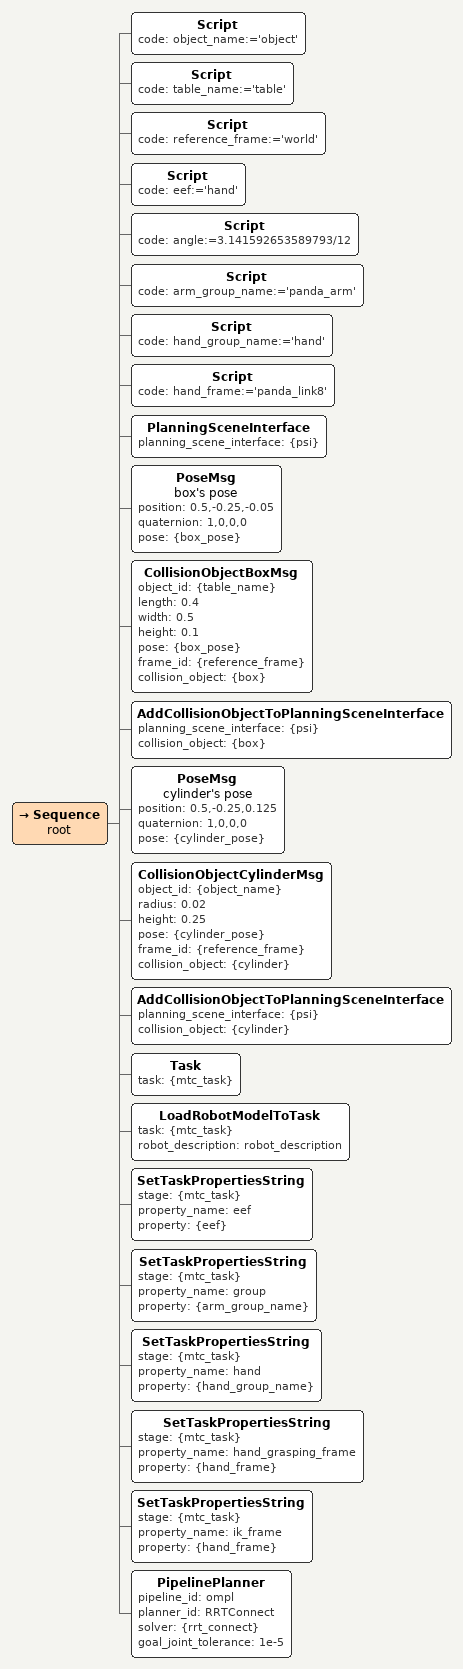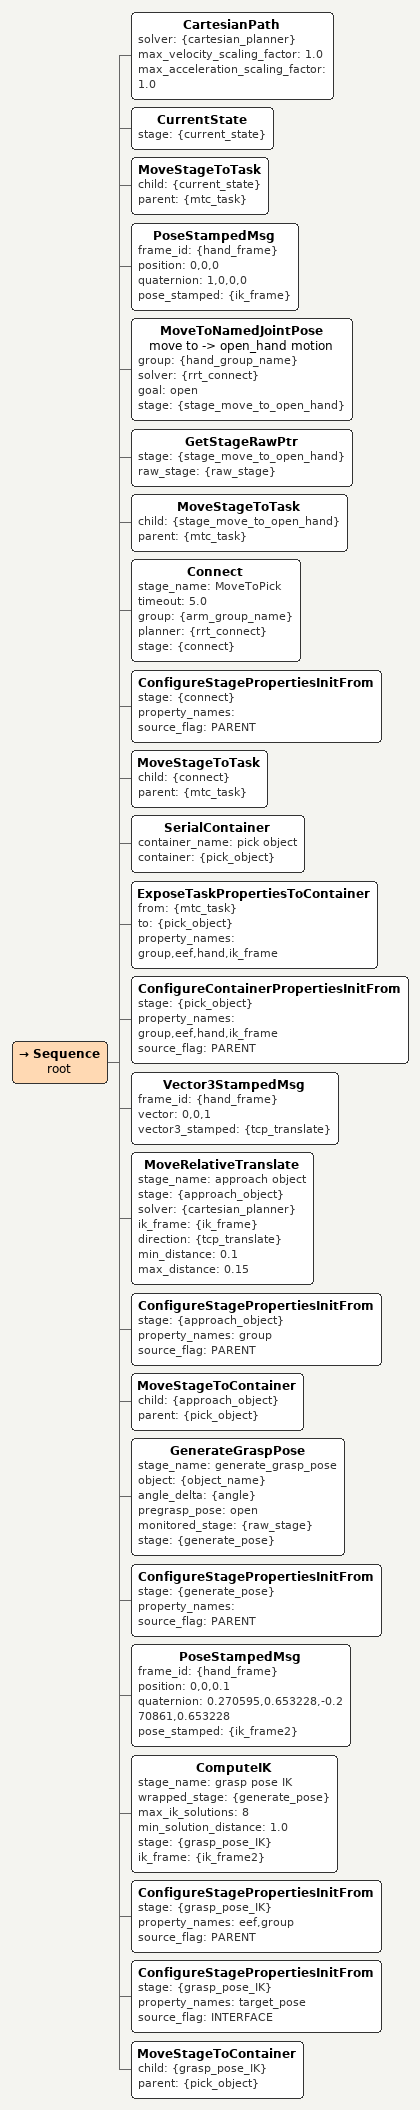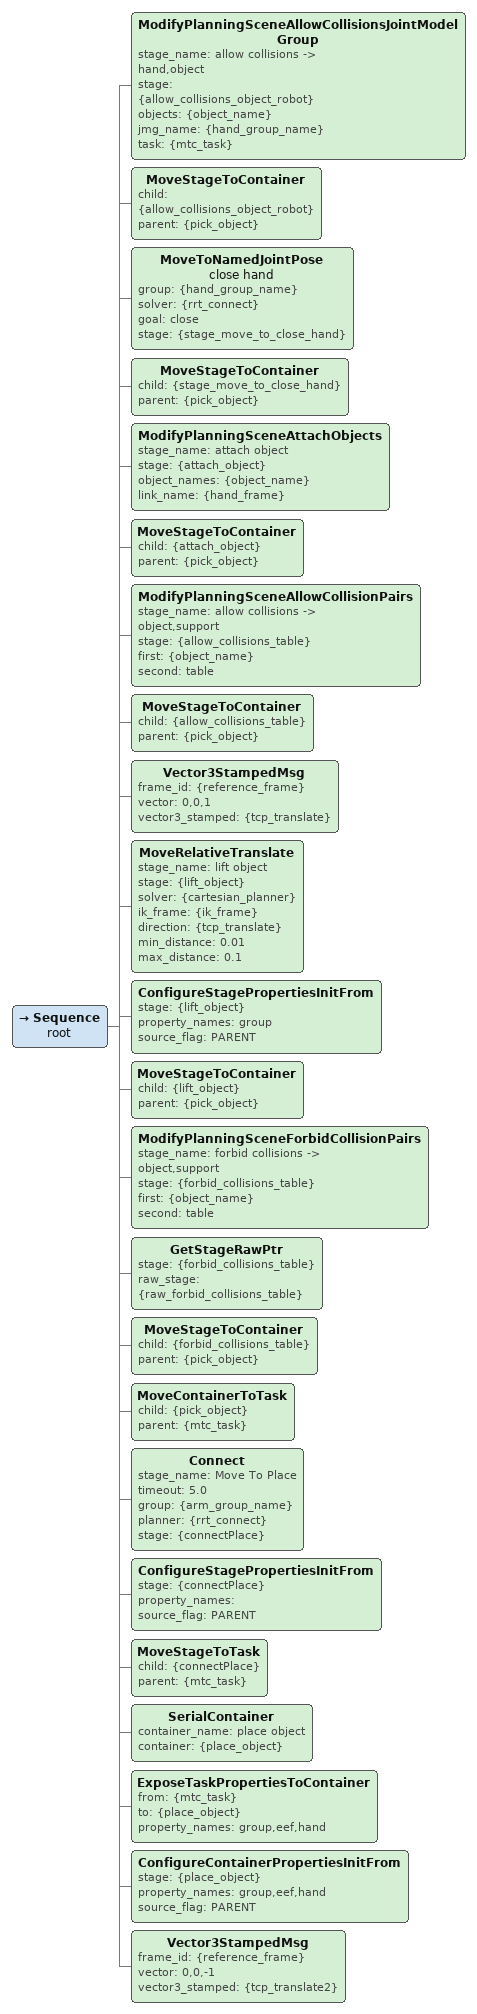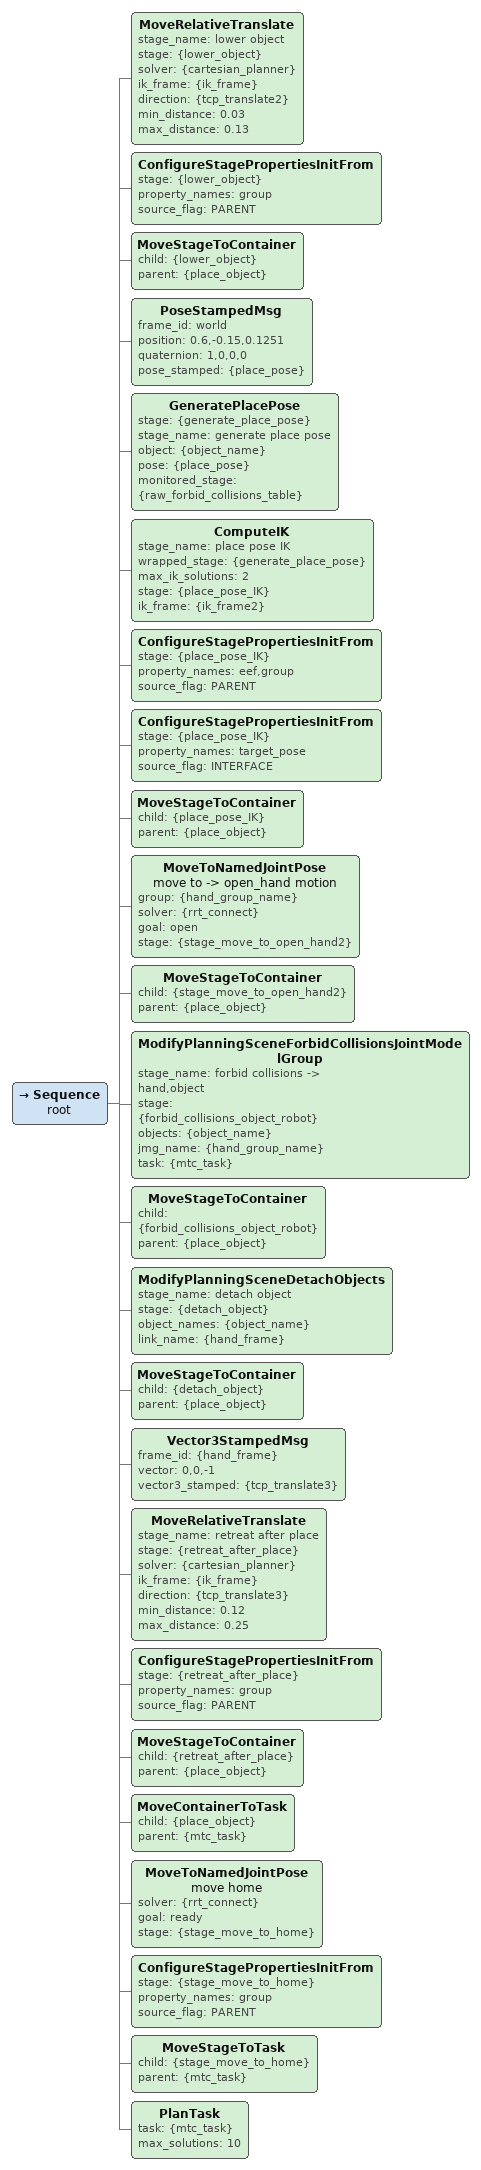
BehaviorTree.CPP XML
<Sequence name="root">
  <!-- Set Parameters -->
  <Script code="object_name:='object' "/>
  <Script code="table_name:='table' "/>
  <Script code="reference_frame:='world' "/>
  <Script code="eef:='hand' "/>
  <Script code="angle:=3.141592653589793/12 "/>
  <Script code="arm_group_name:='panda_arm'"/>
  <Script code="hand_group_name:='hand'"/>
  <Script code="hand_frame:='panda_link8'"/>

  <!-- PlanningSceneInterface -->
  <PlanningSceneInterface planning_scene_interface="{psi}"/>

  <!-- Create Table -->
  <PoseMsg name="box's pose" position="0.5,-0.25,-0.05" quaternion="1,0,0,0" pose="{box_pose}"/>
  <CollisionObjectBoxMsg object_id="{table_name}" length="0.4" width="0.5" height="0.1" pose="{box_pose}" frame_id="{reference_frame}" collision_object="{box}"/>
  <AddCollisionObjectToPlanningSceneInterface planning_scene_interface="{psi}" collision_object="{box}"/>

  <!-- Create Cylinder -->
  <PoseMsg name="cylinder's pose" position="0.5,-0.25,0.125" quaternion="1,0,0,0" pose="{cylinder_pose}"/>
  <CollisionObjectCylinderMsg object_id="{object_name}" radius="0.02" height="0.25" pose="{cylinder_pose}" frame_id="{reference_frame}" collision_object="{cylinder}"/>
  <AddCollisionObjectToPlanningSceneInterface planning_scene_interface="{psi}" collision_object="{cylinder}"/>

  <!-- Create Task -->
  <Task task="{mtc_task}"/>
  <LoadRobotModelToTask task="{mtc_task}" robot_description="robot_description"/>

  <!-- Add properpties to the Task -->
  <SetTaskPropertiesString stage="{mtc_task}" property_name="eef" property="{eef}"/>
  <SetTaskPropertiesString stage="{mtc_task}" property_name="group" property="{arm_group_name}"/>
  <SetTaskPropertiesString stage="{mtc_task}" property_name="hand" property="{hand_group_name}"/>
  <SetTaskPropertiesString stage="{mtc_task}" property_name="hand_grasping_frame" property="{hand_frame}"/>
  <SetTaskPropertiesString stage="{mtc_task}" property_name="ik_frame" property="{hand_frame}"/>

  <!-- Create Solvers -->
  <PipelinePlanner pipeline_id="ompl" planner_id="RRTConnect" solver="{rrt_connect}" goal_joint_tolerance="1e-5"/>
</Sequence>

<Sequence name="root">
  <CartesianPath solver="{cartesian_planner}" max_velocity_scaling_factor="1.0" max_acceleration_scaling_factor="1.0"/>

  <!-- Current State -->
  <CurrentState stage="{current_state}"/>
  <MoveStageToTask child="{current_state}" parent="{mtc_task}"/>

  <!-- Open Hand -->
  <PoseStampedMsg frame_id="{hand_frame}" position="0,0,0" quaternion="1,0,0,0" pose_stamped="{ik_frame}"/>
  <MoveToNamedJointPose name="move to -> open_hand motion" group="{hand_group_name}" solver="{rrt_connect}" goal="open" stage="{stage_move_to_open_hand}"/>
  <GetStageRawPtr stage="{stage_move_to_open_hand}" raw_stage="{raw_stage}"/>
  <MoveStageToTask child="{stage_move_to_open_hand}" parent="{mtc_task}"/>

  <!-- Move to Pick -->
  <Connect stage_name="MoveToPick" timeout="5.0" group="{arm_group_name}" planner="{rrt_connect}" stage="{connect}"/>
  <ConfigureStagePropertiesInitFrom stage="{connect}" property_names="" source_flag="PARENT"/>
  <MoveStageToTask child="{connect}" parent="{mtc_task}"/>

  <!-- Pick Object-->
  <SerialContainer container_name="pick object" container="{pick_object}"/>
  <ExposeTaskPropertiesToContainer from="{mtc_task}" to="{pick_object}" property_names="group,eef,hand,ik_frame"/>
  <ConfigureContainerPropertiesInitFrom stage="{pick_object}" property_names="group,eef,hand,ik_frame" source_flag="PARENT"/>

  <!-- Approach Object -->
  <Vector3StampedMsg frame_id="{hand_frame}" vector="0,0,1" vector3_stamped="{tcp_translate}"/>
  <MoveRelativeTranslate stage_name="approach object" stage="{approach_object}" solver="{cartesian_planner}" ik_frame="{ik_frame}" direction="{tcp_translate}" min_distance="0.1" max_distance="0.15"/>
  <ConfigureStagePropertiesInitFrom stage="{approach_object}" property_names="group" source_flag="PARENT"/>
  <MoveStageToContainer child="{approach_object}" parent="{pick_object}"/>

  <!-- Generate Grasp Pose -->
  <GenerateGraspPose stage_name="generate_grasp_pose" object="{object_name}" angle_delta="{angle}" pregrasp_pose="open" monitored_stage="{raw_stage}" stage="{generate_pose}"/>
  <ConfigureStagePropertiesInitFrom stage="{generate_pose}" property_names="" source_flag="PARENT"/>
  <PoseStampedMsg frame_id="{hand_frame}" position="0,0,0.1" quaternion="0.270595,0.653228,-0.270861,0.653228" pose_stamped="{ik_frame2}"/>
  <ComputeIK stage_name="grasp pose IK" wrapped_stage="{generate_pose}" max_ik_solutions="8" min_solution_distance="1.0" stage="{grasp_pose_IK}" ik_frame="{ik_frame2}"/>
  <ConfigureStagePropertiesInitFrom stage="{grasp_pose_IK}" property_names="eef,group" source_flag="PARENT"/>
  <ConfigureStagePropertiesInitFrom stage="{grasp_pose_IK}" property_names="target_pose" source_flag="INTERFACE"/>
  <MoveStageToContainer child="{grasp_pose_IK}" parent="{pick_object}"/>
</Sequence>

<Sequence name="root">
  <!-- Allow Collisions (hand object) -->
  <ModifyPlanningSceneAllowCollisionsJointModelGroup stage_name="allow collisions -> hand,object" stage="{allow_collisions_object_robot}" objects="{object_name}" jmg_name="{hand_group_name}" task="{mtc_task}"/>
  <MoveStageToContainer child="{allow_collisions_object_robot}" parent="{pick_object}"/>

  <!-- Close Hand -->
  <MoveToNamedJointPose name="close hand" group="{hand_group_name}" solver="{rrt_connect}" goal="close" stage="{stage_move_to_close_hand}"/>
  <MoveStageToContainer child="{stage_move_to_close_hand}" parent="{pick_object}"/>

  <!-- Attach Object -->
  <ModifyPlanningSceneAttachObjects stage_name="attach object" stage="{attach_object}" object_names="{object_name}" link_name="{hand_frame}"/>
  <MoveStageToContainer child="{attach_object}" parent="{pick_object}"/>

  <!-- Allow Collision (object support) -->
  <ModifyPlanningSceneAllowCollisionPairs stage_name="allow collisions -> object,support" stage="{allow_collisions_table}" first="{object_name}" second="table"/>
  <MoveStageToContainer child="{allow_collisions_table}" parent="{pick_object}"/>

  <!-- Lift Object -->
  <Vector3StampedMsg frame_id="{reference_frame}" vector="0,0,1" vector3_stamped="{tcp_translate}"/>
  <MoveRelativeTranslate stage_name="lift object" stage="{lift_object}" solver="{cartesian_planner}" ik_frame="{ik_frame}" direction="{tcp_translate}" min_distance="0.01" max_distance="0.1"/>
  <ConfigureStagePropertiesInitFrom stage="{lift_object}" property_names="group" source_flag="PARENT"/>
  <MoveStageToContainer child="{lift_object}" parent="{pick_object}"/>

  <!-- Forbid Collision (object support) -->
  <ModifyPlanningSceneForbidCollisionPairs stage_name="forbid collisions -> object,support" stage="{forbid_collisions_table}" first="{object_name}" second="table"/>
  <GetStageRawPtr stage="{forbid_collisions_table}" raw_stage="{raw_forbid_collisions_table}"/>
  <MoveStageToContainer child="{forbid_collisions_table}" parent="{pick_object}"/>

  <!-- Add 'pick_object' Container to Task -->
  <MoveContainerToTask child="{pick_object}" parent="{mtc_task}"/>

  <!-- Move to Place -->
  <Connect stage_name="Move To Place" timeout="5.0" group="{arm_group_name}" planner="{rrt_connect}" stage="{connectPlace}"/>
  <ConfigureStagePropertiesInitFrom stage="{connectPlace}" property_names="" source_flag="PARENT"/>
  <MoveStageToTask child="{connectPlace}" parent="{mtc_task}"/>

  <!-- Place Object -->
  <SerialContainer container_name="place object" container="{place_object}"/>
  <ExposeTaskPropertiesToContainer from="{mtc_task}" to="{place_object}" property_names="group,eef,hand"/>
  <ConfigureContainerPropertiesInitFrom stage="{place_object}" property_names="group,eef,hand" source_flag="PARENT"/>

  <!-- Lower Object -->
  <Vector3StampedMsg frame_id="{reference_frame}" vector="0,0,-1" vector3_stamped="{tcp_translate2}"/>
</Sequence>

<Sequence name="root">
  <MoveRelativeTranslate stage_name="lower object" stage="{lower_object}" solver="{cartesian_planner}" ik_frame="{ik_frame}" direction="{tcp_translate2}" min_distance="0.03" max_distance="0.13"/>
  <ConfigureStagePropertiesInitFrom stage="{lower_object}" property_names="group" source_flag="PARENT"/>
  <MoveStageToContainer child="{lower_object}" parent="{place_object}"/>

  <!-- Generate Place Pose -->
  <PoseStampedMsg frame_id="world" position="0.6,-0.15,0.1251" quaternion="1,0,0,0" pose_stamped="{place_pose}"/>
  <GeneratePlacePose stage="{generate_place_pose}" stage_name="generate place pose" object="{object_name}" pose="{place_pose}" monitored_stage="{raw_forbid_collisions_table}"/>
  <ComputeIK stage_name="place pose IK" wrapped_stage="{generate_place_pose}" max_ik_solutions="2" stage="{place_pose_IK}" ik_frame="{ik_frame2}"/>
  <ConfigureStagePropertiesInitFrom stage="{place_pose_IK}" property_names="eef,group" source_flag="PARENT"/>
  <ConfigureStagePropertiesInitFrom stage="{place_pose_IK}" property_names="target_pose" source_flag="INTERFACE"/>
  <MoveStageToContainer child="{place_pose_IK}" parent="{place_object}"/>

  <!-- Open Hand -->
  <MoveToNamedJointPose name="move to -> open_hand motion" group="{hand_group_name}" solver="{rrt_connect}" goal="open" stage="{stage_move_to_open_hand2}"/>
  <MoveStageToContainer child="{stage_move_to_open_hand2}" parent="{place_object}"/>

  <!-- Forbid Collision (hand, object) -->
  <ModifyPlanningSceneForbidCollisionsJointModelGroup stage_name="forbid collisions -> hand,object" stage="{forbid_collisions_object_robot}" objects="{object_name}" jmg_name="{hand_group_name}" task="{mtc_task}"/>
  <MoveStageToContainer child="{forbid_collisions_object_robot}" parent="{place_object}"/>

  <!-- Detach Object -->
  <ModifyPlanningSceneDetachObjects stage_name="detach object" stage="{detach_object}" object_names="{object_name}" link_name="{hand_frame}"/>
  <MoveStageToContainer child="{detach_object}" parent="{place_object}"/>

  <!-- Retreat Motion -->
  <Vector3StampedMsg frame_id="{hand_frame}" vector="0,0,-1" vector3_stamped="{tcp_translate3}"/>
  <MoveRelativeTranslate stage_name="retreat after place" stage="{retreat_after_place}" solver="{cartesian_planner}" ik_frame="{ik_frame}" direction="{tcp_translate3}" min_distance="0.12" max_distance="0.25"/>
  <ConfigureStagePropertiesInitFrom stage="{retreat_after_place}" property_names="group" source_flag="PARENT"/>
  <MoveStageToContainer child="{retreat_after_place}" parent="{place_object}"/>

  <!-- Add 'place_object' Container to Task -->
  <MoveContainerToTask child="{place_object}" parent="{mtc_task}"/>

  <!-- Move to Home -->
  <MoveToNamedJointPose name="move home" solver="{rrt_connect}" goal="ready" stage="{stage_move_to_home}"/>
  <ConfigureStagePropertiesInitFrom stage="{stage_move_to_home}" property_names="group" source_flag="PARENT"/>
  <MoveStageToTask child="{stage_move_to_home}" parent="{mtc_task}"/>

  <!-- Plan the Task -->
  <PlanTask task="{mtc_task}" max_solutions="10"/>
</Sequence>
